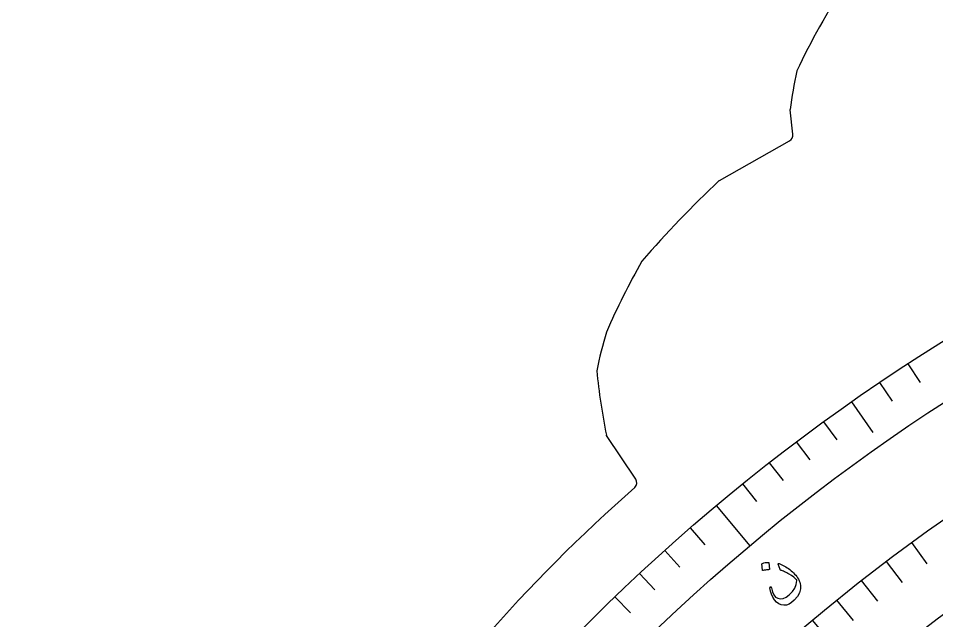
# Model space of a CAD drawing. Header units: millimetres. Extents: x -45 to 45, y -45 to 73.
# Drawn here: x -44.1 to -23.37, y 31.19 to 44.78 of the extents above; entities that cross this region are included whole.
import ezdxf

# ---------------------------------------------------------------- set-up
doc = ezdxf.new("R2010")
doc.units = ezdxf.units.MM
for name, color, linetype in [('CUT_OUTER', 1, 'Continuous'), ('ENGRAVE', 7, 'Continuous'), ('ENGRAVE_FINE', 8, 'Continuous'), ('TEXT', 5, 'Continuous')]:
    doc.layers.add(name, color=color, linetype=linetype)

msp = doc.modelspace()

# ---------------------------------------------------------------- linework, layer by layer
at = {"layer": 'CUT_OUTER'}
for points in [[(-26.6136, 42.1671), (-26.6752, 42.72), (-26.6754, 42.7235)], [(-28.277, 41.1222), (-28.2739, 41.1241), (-26.6889, 42.02)], [(-30.1647, 34.3829), (-30.8223, 35.3688), (-30.8243, 35.3723)]]:
    msp.add_lwpolyline(points, dxfattribs=at)
for centre, radius, start, end in [((-8.7953, 35.0299), 19.6955, 147.67169, 154.21656), ((-17.0846, 41.5753), 9.6593, 167.91963, 173.17331), ((-26.7627, 42.1505), 0.15, 299.47386, 6.35316), ((-11.0725, 22.8588), 25.0908, 133.28984, 139.05252), ((-15.8312, 31.2058), 16.3398, 150.29612, 156.57605), ((-22.1112, 35.0598), 9.1048, 163.13421, 168.80168), ((-17.7244, 38.0809), 13.377, 185.37429, 191.68198), ((-30.2895, 34.2996), 0.15, 315.00377, 33.70097), ((-5.9613, 6.6445), 36.6833, 131.32304, 146.56046)]:
    msp.add_arc(centre, radius, start, end, dxfattribs=at)
at = {"layer": 'ENGRAVE'}
for points in [[(-25.2947, 36.1246), (-24.8108, 35.4334)], [(-28.3469, 33.7826), (-27.5876, 32.8777)], [(-26.1775, 31.1972), (-25.223, 30.0596)]]:
    msp.add_lwpolyline(points, dxfattribs=at)
for radius in [44.1, 44.1, 42.9188, 40.725, 40.725, 38.9925, 35.775, 35.775, 33.885]:
    msp.add_circle((0, 0), radius, dxfattribs=at)
at = {"layer": 'ENGRAVE_FINE'}
for points in [[(-24.0186, 36.9854), (-23.7429, 36.5608)], [(-24.6604, 36.5606), (-24.3773, 36.1409)], [(-25.9213, 35.6776), (-25.6238, 35.2681)], [(-26.54, 35.2198), (-26.2354, 34.8155)], [(-27.1507, 34.7513), (-26.839, 34.3523)], [(-27.753, 34.2721), (-27.4344, 33.8787)], [(-28.9322, 33.2827), (-28.6001, 32.9006)], [(-29.5087, 32.7727), (-29.1699, 32.3965)], [(-23.9376, 32.9472), (-23.5884, 32.4667)], [(-24.5089, 32.5244), (-24.1514, 32.05)], [(-30.0761, 32.2527), (-29.7309, 31.8825)], [(-25.0728, 32.0917), (-24.7071, 31.6237)], [(-30.6344, 31.7229), (-30.2828, 31.3587)], [(-25.6291, 31.6493), (-25.2553, 31.1876)]]:
    msp.add_lwpolyline(points, dxfattribs=at)
at = {"layer": 'TEXT'}
for points in [[(-27.3132, 32.4658), (-27.3129, 32.4686), (-27.3115, 32.4714), (-27.3089, 32.4741), (-27.3052, 32.4768), (-27.2723, 32.4876), (-27.2391, 32.4951), (-27.2055, 32.4991), (-27.1715, 32.4998), (-27.1674, 32.4989), (-27.1644, 32.4972), (-27.1626, 32.4945), (-27.1618, 32.4908), (-27.1419, 32.3464), (-27.1422, 32.3423), (-27.1446, 32.3394), (-27.149, 32.3376), (-27.1555, 32.3371), (-27.1611, 32.3366), (-27.1699, 32.3356), (-27.1817, 32.3342), (-27.1966, 32.3323), (-27.2148, 32.3297), (-27.2363, 32.3264), (-27.2613, 32.3224), (-27.2897, 32.3176), (-27.2938, 32.3173), (-27.2967, 32.3181), (-27.2982, 32.32), (-27.2985, 32.3229)], [(-26.9229, 32.474), (-26.8948, 32.4617), (-26.8662, 32.4481), (-26.8372, 32.4333), (-26.8078, 32.4173), (-26.7779, 32.3998), (-26.7477, 32.3806), (-26.717, 32.3595), (-26.686, 32.3366), (-26.656, 32.313), (-26.6277, 32.2885), (-26.601, 32.263), (-26.576, 32.2366), (-26.5525, 32.2092), (-26.5304, 32.1807), (-26.5098, 32.1511), (-26.4907, 32.1204), (-26.4729, 32.0864), (-26.459, 32.0528), (-26.4492, 32.0195), (-26.4433, 31.9867), (-26.444, 31.9003), (-26.4679, 31.8147), (-26.5151, 31.73), (-26.5856, 31.6459), (-26.6441, 31.5941), (-26.7031, 31.558), (-26.7627, 31.5374), (-26.823, 31.5324), (-26.8806, 31.543), (-26.9344, 31.5667), (-26.9846, 31.6038), (-27.031, 31.6543), (-27.0711, 31.7154), (-27.1014, 31.7812), (-27.1219, 31.8516), (-27.1326, 31.9265), (-27.1324, 31.9363), (-27.1303, 31.9434), (-27.1262, 31.9479), (-27.1202, 31.9498), (-27.1128, 31.9495), (-27.107, 31.945), (-27.1029, 31.9365), (-27.1004, 31.924), (-27.079, 31.8365), (-27.0471, 31.7682), (-27.0048, 31.7192), (-26.9522, 31.6893), (-26.894, 31.6791), (-26.8323, 31.6888), (-26.7672, 31.7183), (-26.6984, 31.7677), (-26.6268, 31.8409), (-26.5742, 31.9198), (-26.5408, 32.0045), (-26.5265, 32.0951), (-26.5268, 32.0976), (-26.528, 32.1007), (-26.5302, 32.1043), (-26.5334, 32.1084), (-26.5611, 32.1383), (-26.598, 32.1694), (-26.644, 32.2016), (-26.6993, 32.2349), (-26.7281, 32.2508), (-26.7552, 32.2654), (-26.7807, 32.2785), (-26.8045, 32.2902), (-26.8266, 32.3004), (-26.8472, 32.3089), (-26.866, 32.3158), (-26.8832, 32.321), (-26.8919, 32.324), (-26.8985, 32.3278), (-26.9032, 32.3325), (-26.9059, 32.338), (-26.945, 32.462), (-26.9459, 32.4704), (-26.9425, 32.4752), (-26.9349, 32.4764), (-26.9229, 32.474)]]:
    msp.add_lwpolyline(points, close=True, dxfattribs=at)

doc.saveas('drawing.dxf')
